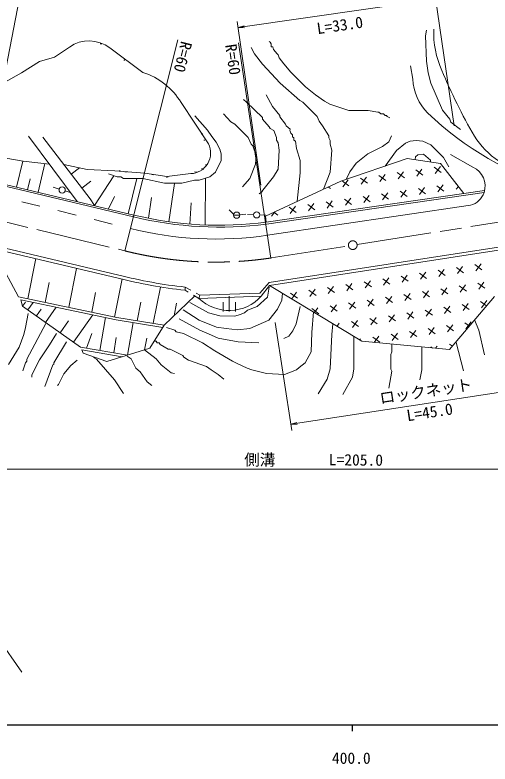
# Model space of a CAD drawing. Units: millimetres, scale not verified. Extents: x 40000 to 680000, y 20000 to 380000.
# Drawn here: x 413764 to 490150, y 198715 to 319129 of the extents above; entities that cross this region are included whole.
import ezdxf
from ezdxf.enums import TextEntityAlignment as Align

# ---------------------------------------------------------------- set-up
doc = ezdxf.new("R2010")
doc.units = ezdxf.units.MM
doc.header["$LTSCALE"] = 1000
doc.linetypes.add('CHAIN', pattern=[18.5, 12, -1.5, 3.5, -1.5])
for name, color, linetype, lineweight in [('M-BGD', 7, 'Continuous', 13), ('M-BMK', 2, 'CHAIN', 13), ('M-STR-HTXT', 7, 'Continuous', 13), ('M-STR-STRC', 7, 'Continuous', 13), ('M-TTL-BAND', 7, 'Continuous', 25)]:
    doc.layers.add(name, color=color, linetype=linetype, lineweight=lineweight)
doc.styles.add('ＭＳ ゴシック', font='')
doc.styles.get('ＭＳ ゴシック').set_extended_font_data('MS Gothic')

# ---------------------------------------------------------------- blocks, each defined once
blk = doc.blocks.new('荒地')
at = {"color": 7, "linetype": 'Continuous', "lineweight": 13}
for p, q in [((0, 0), (0, 2.5)), ((-1, 1.5), (-1, 0)), ((1, 1.5), (1, 0))]:
    blk.add_line(p, q, dxfattribs=at)
blk = doc.blocks.new('電話柱1')
at = {"color": 7, "linetype": 'Continuous', "lineweight": 13}
for p, q in [((-1.203, 0.848), (-0.496, 0.14)), ((-0.516, 0.002), (0.484, 0.002)), ((1.475, 0.164), (0.478, 0.078))]:
    blk.add_line(p, q, dxfattribs=at)
blk.add_circle((-0.016, 0.002), 0.5, dxfattribs=at)
blk = doc.blocks.new('open_arrow')
at = {"color": 0, "linetype": 'Continuous', "lineweight": -2}
blk.add_lwpolyline([(7.5, 1.25), (0, 0), (7.5, -1.25)], dxfattribs=at)

msp = doc.modelspace()

# ---------------------------------------------------------------- linework, layer by layer
at = {"layer": 'M-BGD'}
for p, q in [((427466, 314509), (427720, 314509)), ((420145, 312336), (422509, 313957)), ((428995, 313822), (434332, 309904)), ((455321, 313577), (455914, 312900)), ((417712, 311660), (420145, 312336)), ((431276, 311884), (431445, 311884)), ((414807, 309836), (417712, 311660)), ((477717, 308805), (477379, 310975)), ((411362, 307877), (414807, 309836)), ((440479, 305040), (444871, 298419)), ((450495, 305534), (451003, 305111)), ((472085, 303502), (470561, 303756)), ((454644, 301131), (454813, 300877)), ((457269, 301555), (457353, 301301)), ((457353, 301301), (458031, 300793)), ((483854, 301893), (485378, 300708)), ((443722, 300031), (443976, 300031)), ((454813, 300877), (455406, 300539)), ((423767, 289139), (415964, 299622)), ((418261, 299487), (425862, 289556)), ((444145, 299015), (444315, 299015)), ((409133, 296662), (415078, 295649)), ((487399, 294647), (483802, 296674)), ((432896, 286968), (397791, 295316)), ((414032, 291454), (415031, 295655)), ((415078, 295649), (419290, 295153)), ((417483, 290633), (418578, 295237)), ((425346, 294298), (421631, 295084)), ((444399, 295035), (444569, 295035)), ((466177, 292394), (476817, 296042)), ((476817, 296042), (482188, 295231)), ((482188, 295231), (485938, 290427)), ((432827, 286676), (400912, 294276)), ((422806, 293549), (424113, 294559)), ((429805, 294095), (425346, 294298)), ((434669, 293690), (429805, 294095)), ((430683, 294104), (430514, 294019)), ((431445, 293935), (431784, 293935)), ((442621, 293935), (443045, 293850)), ((443891, 294443), (443722, 294358)), ((476234, 293923), (475388, 292790)), ((478213, 294210), (479346, 293364)), ((479202, 294354), (478356, 293221)), ((481182, 294641), (482315, 293795)), ((482171, 294785), (481325, 293651)), ((415763, 291042), (416181, 292796)), ((426544, 288478), (429640, 293289)), ((431977, 287186), (433379, 292834)), ((438182, 293149), (434669, 293690)), ((435763, 293511), (436102, 293427)), ((438388, 293088), (438134, 293003)), ((442033, 293622), (438182, 293149)), ((444347, 285371), (444406, 292887)), ((467327, 292631), (466481, 291498)), ((469306, 292918), (470439, 292072)), ((470296, 293062), (469450, 291929)), ((472275, 293349), (473408, 292503)), ((473265, 293492), (472419, 292359)), ((475244, 293780), (476377, 292934)), ((420879, 291128), (419926, 291432)), ((424521, 291308), (425942, 292406)), ((438481, 285899), (439392, 292024)), ((454050, 286785), (466177, 292394)), ((464200, 291436), (464501, 291211)), ((466405, 292437), (467470, 291641)), ((481613, 291672), (482746, 290826)), ((482602, 291816), (481756, 290683)), ((484581, 292103), (484757, 291972)), ((485070, 291575), (484725, 291113)), ((421834, 290833), (422792, 290546)), ((453459, 290717), (453035, 290379)), ((453628, 290971), (453459, 290717)), ((454177, 285819), (485938, 290427)), ((454218, 285522), (489184, 290595)), ((472706, 290380), (473839, 289534)), ((473695, 290524), (472849, 289390)), ((475675, 290811), (476808, 289965)), ((476664, 290954), (475818, 289821)), ((478644, 291241), (479777, 290395)), ((479633, 291385), (478787, 290252)), ((485938, 290427), (489276, 290912)), ((425862, 289556), (426544, 288478)), ((428801, 287942), (429778, 289957)), ((435236, 286451), (435735, 289812)), ((463799, 289088), (464932, 288242)), ((464789, 289231), (463943, 288098)), ((466768, 289519), (467901, 288672)), ((467758, 289662), (466911, 288529)), ((469737, 289949), (470870, 289103)), ((470726, 290093), (469880, 288960)), ((441855, 285522), (442105, 288939)), ((457861, 288226), (458994, 287380)), ((458851, 288370), (458005, 287237)), ((460830, 288657), (461963, 287811)), ((461820, 288801), (460974, 287667)), ((452127, 287018), (451128, 287065)), ((453126, 286980), (454126, 286951)), ((454177, 285819), (454050, 286785)), ((455525, 287461), (455036, 286806)), ((455411, 287408), (456025, 286949)), ((454612, 276142), (517496, 285823)), ((454713, 275648), (517572, 285329)), ((410742, 281976), (430479, 277324)), ((414350, 273832), (410353, 281206)), ((410810, 281446), (430359, 276839)), ((415858, 273514), (417128, 279957)), ((422403, 272133), (423633, 278370)), ((481938, 277090), (482774, 278231)), ((485891, 277699), (484751, 278535)), ((484903, 277547), (485739, 278688)), ((488856, 278156), (487716, 278992)), ((487868, 278004), (488704, 279144)), ((476996, 276329), (475856, 277165)), ((476008, 276177), (476844, 277318)), ((479961, 276786), (478821, 277622)), ((478973, 276634), (479809, 277774)), ((482926, 277243), (481786, 278079)), ((418617, 272931), (419243, 276106)), ((429779, 270576), (430987, 276705)), ((453138, 274415), (454612, 276142)), ((468101, 274959), (466961, 275795)), ((467113, 274807), (467949, 275948)), ((471066, 275416), (469926, 276252)), ((470078, 275264), (470914, 276404)), ((474031, 275873), (472891, 276709)), ((473043, 275720), (473879, 276861)), ((489313, 275191), (488173, 276027)), ((488325, 275039), (489161, 276179)), ((436005, 269562), (437153, 275384)), ((441104, 274890), (441143, 275389)), ((441104, 274890), (441628, 274583)), ((441143, 275389), (442015, 274899)), ((453375, 273923), (454713, 275648)), ((469521, 266714), (454713, 275648)), ((458263, 273499), (459054, 274578)), ((462171, 274046), (461030, 274882)), ((461183, 273894), (462019, 275034)), ((465136, 274503), (463996, 275339)), ((464148, 274350), (464984, 275491)), ((480418, 273821), (479277, 274657)), ((479430, 273669), (480266, 274809)), ((483383, 274277), (482242, 275114)), ((482395, 274125), (483231, 275266)), ((486348, 274734), (485207, 275570)), ((485360, 274582), (486196, 275722)), ((414350, 273832), (430132, 270502)), ((414993, 272304), (414689, 273351)), ((414689, 273351), (430059, 270109)), ((426096, 271353), (426721, 274523)), ((442679, 273968), (437770, 269259)), ((442491, 274078), (443354, 273573)), ((442887, 274409), (443477, 274077)), ((443477, 274077), (443354, 273573)), ((443354, 273573), (453375, 273923)), ((443477, 274077), (453138, 274415)), ((459206, 273589), (458065, 274425)), ((470535, 272299), (471371, 273439)), ((474488, 272907), (473347, 273744)), ((473500, 272755), (474336, 273896)), ((477453, 273364), (476312, 274200)), ((476465, 273212), (477301, 274352)), ((490869, 273875), (483640, 265329)), ((414993, 272304), (415439, 272935)), ((424316, 265717), (414993, 272304)), ((415834, 271710), (416695, 272928)), ((418654, 269718), (420374, 272152)), ((433401, 269970), (433995, 272982)), ((439339, 270765), (439751, 272776)), ((441856, 272919), (444907, 271244)), ((465593, 271537), (464452, 272374)), ((464604, 271385), (465441, 272526)), ((468558, 271994), (467417, 272830)), ((467569, 271842), (468406, 272983)), ((471523, 272451), (470382, 273287)), ((483840, 271312), (482699, 272149)), ((482851, 271160), (483687, 272301)), ((486805, 271769), (485664, 272605)), ((485816, 271617), (486652, 272757)), ((489587, 272360), (488629, 273062)), ((488781, 272074), (489618, 273214)), ((417204, 270742), (417978, 271837)), ((440826, 271720), (443383, 270059)), ((462628, 271081), (461487, 271917)), ((461755, 271399), (461502, 268111)), ((461907, 271294), (462476, 272069)), ((473956, 269790), (474792, 270931)), ((477910, 270399), (476769, 271235)), ((476921, 270247), (477757, 271387)), ((480875, 270856), (479734, 271692)), ((479886, 270704), (480722, 271844)), ((421016, 268049), (422355, 269944)), ((423175, 266524), (426272, 270907)), ((427413, 265197), (428300, 270480)), ((430059, 270109), (437538, 268892)), ((430132, 270502), (437770, 269259)), ((469014, 269029), (467874, 269865)), ((468026, 268877), (468862, 270017)), ((471980, 269486), (470839, 270322)), ((470991, 269334), (471827, 270474)), ((474945, 269942), (473804, 270779)), ((486273, 268652), (487109, 269792)), ((431869, 264449), (432746, 269671)), ((437770, 269259), (435429, 265548)), ((464889, 269466), (464719, 267773)), ((465551, 269089), (465897, 269561)), ((481331, 267891), (480191, 268727)), ((480343, 267739), (481179, 268879)), ((484296, 268347), (483156, 269184)), ((483308, 268195), (484144, 269336)), ((486841, 269113), (486121, 269640)), ((420439, 267942), (419338, 266079)), ((425282, 265555), (426129, 267899)), ((457777, 267519), (457015, 267095)), ((468275, 267465), (468275, 264386)), ((472436, 266521), (471296, 267357)), ((471532, 266483), (472284, 267509)), ((475401, 266977), (474261, 267814)), ((474413, 266825), (475249, 267966)), ((478366, 267434), (477226, 268270)), ((477378, 267282), (478214, 268422)), ((429641, 264823), (430057, 267302)), ((434607, 265295), (434955, 267186)), ((469195, 266884), (469319, 267052)), ((483640, 265329), (469521, 266714)), ((484094, 265865), (483612, 266218)), ((484701, 266503), (485886, 261931)), ((424316, 265717), (431869, 264449)), ((424755, 264772), (424520, 265277)), ((424520, 265277), (431018, 264186)), ((435429, 265548), (428539, 263420)), ((480879, 265592), (480647, 265762)), ((481366, 265546), (481636, 265914)), ((428539, 263420), (424755, 264772)), ((426365, 264047), (426873, 263793)), ((468275, 264386), (468275, 262862)), ((446431, 261338), (447363, 260576))]:
    msp.add_line(p, q, dxfattribs=at)
for points in [[(479959, 316710), (479790, 315779), (479959, 311715)], [(454644, 314847), (454813, 314763), (454983, 314509), (454983, 314001)], [(451765, 313916), (452273, 312900), (453543, 311207)], [(454983, 314001), (455237, 314001), (455321, 313577)], [(457015, 311291), (456253, 312223), (456083, 312731), (455914, 312900)], [(462687, 302063), (462349, 302825), (460063, 305111), (459555, 305365), (456422, 308159), (453543, 311207)], [(457015, 311291), (458115, 309937), (460486, 307566), (462095, 306296), (463534, 305280), (464381, 304772), (467429, 303756), (470561, 303756)], [(479959, 311715), (480213, 309852), (480637, 308159), (482499, 303841), (483685, 302401), (483854, 301893)], [(454136, 306296), (455152, 304433), (456337, 302994), (456337, 302740), (457269, 301555)], [(454644, 301131), (453543, 302401), (453543, 302655), (451003, 305111)], [(474033, 302571), (473609, 302825), (473525, 302994), (473271, 302994), (473017, 303248), (472593, 303248), (472255, 303502), (472085, 303502)], [(442706, 302909), (444738, 300623), (445415, 299607), (446093, 298676), (446685, 297575), (446939, 296813), (446939, 295713), (446008, 293850), (445077, 293088), (443383, 292580), (442621, 292580)], [(447278, 303248), (448463, 301978), (449141, 301555), (451257, 299438), (451765, 298337), (452019, 298083)], [(464465, 298337), (464465, 298930), (464211, 299353), (464211, 299692), (463195, 301301), (462687, 302063)], [(455406, 300539), (455829, 299438), (455829, 299015), (456083, 298591), (456253, 297406)], [(458031, 300793), (457946, 300539), (458031, 300454)], [(458031, 300454), (458115, 300115), (458369, 299861), (458369, 299523), (458623, 299353), (458623, 299015), (458877, 298845), (459047, 297660)], [(474287, 299692), (473863, 298761), (472847, 297999), (470477, 296813), (468614, 295289), (467598, 293935), (467013, 292680)], [(479367, 298845), (478266, 298930), (477335, 298845), (476573, 298507), (475133, 297321), (473314, 294841)], [(479367, 298845), (480637, 298253), (482669, 296221), (483515, 294697)], [(452019, 298083), (452527, 296559), (452443, 295120)], [(459047, 297660), (459639, 295713), (459639, 293765), (459131, 289193)], [(464465, 298337), (464719, 297406), (464465, 293850), (463383, 291101)], [(453628, 290971), (455321, 293088), (456083, 294358), (456253, 297406)], [(478097, 295882), (478181, 296305), (478520, 296644), (479451, 296729), (480552, 295797), (480552, 295543)], [(452443, 295120), (451511, 292834), (450326, 291479)], [(428821, 293596), (430175, 293088), (430768, 293088), (431191, 292834), (434324, 292834)], [(434324, 292834), (437795, 292072), (440589, 292072), (442621, 292580)], [(454644, 275393), (454390, 273784), (452697, 272260), (451173, 271667), (450665, 271244), (449987, 270990)], [(456788, 274392), (456676, 273276), (455999, 271837)], [(457777, 267519), (458454, 268365), (458962, 269466), (459639, 272260)], [(415867, 271159), (415443, 268873), (415189, 267773), (414427, 265741), (412734, 262947)], [(455999, 271837), (454559, 270059), (451511, 268704), (449564, 268535), (447701, 268704), (446177, 268958), (443383, 270059)], [(449987, 270990), (449141, 270736), (446686, 270791), (444907, 271244)], [(440150, 270301), (443468, 268450), (444907, 267857)], [(487680, 270104), (488341, 268450), (489273, 264471)], [(418745, 269551), (415697, 263793), (415697, 263455), (415443, 263201), (415020, 261931)], [(438134, 268873), (439489, 268450), (439658, 268196), (440843, 267942), (443891, 266418), (445923, 265148)], [(444907, 267857), (446431, 267180), (449649, 266587), (452951, 266418)], [(461502, 268111), (461417, 264979), (460401, 263201), (459470, 262439)], [(464719, 267773), (464465, 262269), (463957, 260576), (462518, 258205)], [(422047, 266587), (420015, 263201), (420015, 262947), (419846, 262862), (418576, 259391)], [(446431, 261338), (445331, 262100), (444569, 262608), (441690, 263624), (440928, 264132), (440759, 264386), (438727, 265402), (438388, 265402), (437118, 266164), (436949, 266418), (436610, 266418), (436441, 266672), (436271, 266672)], [(474371, 266164), (474371, 264979), (474202, 264555), (474202, 262185), (474371, 261846), (473863, 259137)], [(419338, 266079), (417729, 263709), (416459, 261253), (416459, 260915)], [(434607, 265295), (436441, 263878), (437287, 262862), (438896, 261592), (439404, 261507)], [(445923, 265148), (448717, 263455), (449479, 263116), (451088, 262354), (451850, 262100), (454221, 261507)], [(479197, 265656), (479197, 262100), (478859, 260491)], [(431191, 258290), (429752, 260491), (426873, 263793)], [(431784, 264301), (432461, 263878), (433223, 262354), (433901, 261761), (435001, 260153), (435763, 259560)], [(423741, 263624), (422725, 262777), (421624, 261423), (420777, 259729), (420608, 259560)], [(468275, 262862), (468275, 262269), (468021, 260915), (466497, 258121)], [(459470, 262439), (459047, 262100), (457099, 261338), (454221, 261507)]]:
    msp.add_lwpolyline(points, dxfattribs=at)
for centre in [(421355, 290977), (452626, 286995)]:
    msp.add_circle(centre, 500, dxfattribs=at)
for centre, radius, start, end in [((495573, 316218), 14472, 177.4986, 204.44588), ((425662, 309589), 5388, 51.79195, 125.82107), ((430798, 299120), 11348, 31.44223, 71.85506), ((564153, 344131), 88505, 202.52324, 210.16669), ((485909, 309205), 8202, 182.79866, 225.3902), ((514979, 339532), 50210, 226.07819, 253.83405), ((498846, 306722), 13253, 212.21891, 260.69693), ((441916, 296929), 3309, 272.02612, 26.76106), ((486115, 291663), 3249, 340.82072, 66.71328), ((446620, 343536), 58509, 256.36273, 277.461), ((446620, 343536), 58209, 256.36273, 277.45896), ((448384, 345636), 70619, 255.31284, 264.11474), ((448409, 345745), 71231, 255.32128, 264.11429), ((448195, 278615), 6990, 226.17068, 317.83439)]:
    msp.add_arc(centre, radius, start, end, dxfattribs=at)
at = {"layer": 'M-BMK'}
for p, q in [((468770, 282234), (516880, 289776)), ((399287, 288986), (431436, 281208)), ((454951, 280068), (467387, 282018))]:
    msp.add_line(p, q, dxfattribs=at)
msp.add_circle((468078, 282126), 700, dxfattribs=at)
msp.add_arc((446043, 339403), 60000, 255.91053, 278.53811, dxfattribs=at)
at = {"layer": 'M-STR-HTXT'}
for p, q in [((409957, 298622), (416262, 330767)), ((481400, 321708), (449638, 317100)), ((484359, 301314), (481256, 322697)), ((453315, 291757), (449495, 318089)), ((431436, 281208), (439957, 315155)), ((454884, 280058), (449727, 314676)), ((455626, 269718), (458303, 252336)), ((502059, 260087), (458151, 253324)), ((554154, 246081), (384118, 246149)), ((410552, 219631), (414875, 213466))]:
    msp.add_line(p, q, dxfattribs=at)
at = {"layer": 'M-STR-STRC'}
for p, q in [((414847, 289116), (417759, 288397)), ((454390, 283726), (487019, 288542)), ((420672, 287678), (423584, 286958)), ((426497, 286239), (429409, 285520))]:
    msp.add_line(p, q, dxfattribs=at)
for centre, radius, start, end in [((486115, 291663), 3249, 286.16365, 340.82072), ((446043, 339403), 56300, 255.8947, 278.52614)]:
    msp.add_arc(centre, radius, start, end, dxfattribs=at)
at = {"layer": 'M-TTL-BAND'}
for p, q in [((40000, 205000), (579000, 205000)), ((468000, 205000), (468000, 204000))]:
    msp.add_line(p, q, dxfattribs=at)

# ---------------------------------------------------------------- block references
at = {"layer": 'M-BGD', "xscale": 1000, "yscale": 1000}
for name, p in [('電話柱1', (449426, 286941)), ('荒地', (448226, 271451))]:
    msp.add_blockref(name, p, dxfattribs=at)
at = {"layer": 'M-STR-HTXT', "xscale": 133, "yscale": 133}
for p, rotation in [((449638, 317100), 8.3), ((458151, 253324), 8.8)]:
    msp.add_blockref('open_arrow', p, dxfattribs=dict(at, rotation=rotation))

# ---------------------------------------------------------------- texts
at = {"layer": 'M-STR-HTXT', "style": 'ＭＳ ゴシック'}
for s, rotation, p in [('L=33.0', 8.255, (466213, 316032)), ('ロックネット', 8.756, (480029, 257200)), ('L=45.0', 8.756, (480668, 253830)), ('側溝', 359.45, (453114, 246164)), ('L=205.0', 359.45, (468570, 246143))]:
    msp.add_text(s, height=1833, rotation=rotation, dxfattribs=at).set_placement(p, align=Align.BOTTOM_CENTER)
for rotation, p in [(255.911, (439957, 315155)), (278.474, (447003, 314227))]:
    msp.add_text('R=60', height=1833, rotation=rotation, dxfattribs=at).set_placement(p, align=Align.BOTTOM_LEFT)
at = {"layer": 'M-TTL-BAND', "style": 'ＭＳ ゴシック'}
msp.add_text('400.0', height=1833, dxfattribs=at).set_placement((467844, 198195), align=Align.BOTTOM_CENTER)

doc.saveas('drawing.dxf')
